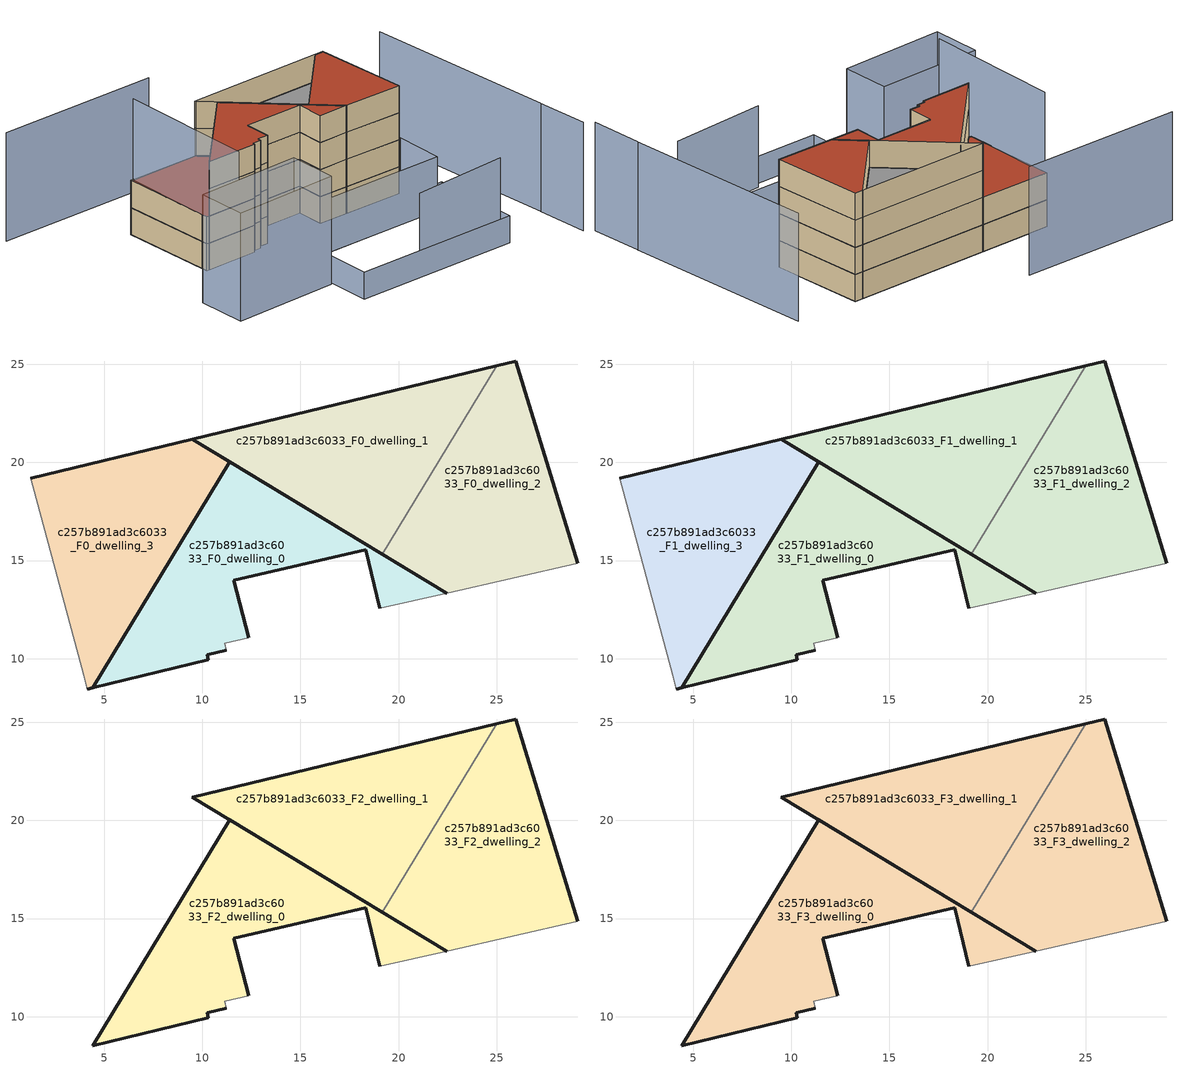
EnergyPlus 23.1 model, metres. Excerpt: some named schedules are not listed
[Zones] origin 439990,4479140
c257b891ad3c6033_F0_dwelling_0
 floor ground (EU_floor_Construction): 22.44,13.35 11.39,20.03 4.42,8.53 10.3,9.95 10.24,10.21 11.23,10.44 11.14,10.8 12.37,11.08 11.61,13.99 18.31,15.56 19.04,12.58 z0; 29.13,14.85 25.97,25.17 24.99,24.93 19.18,15.32 22.44,13.35 z0
 wall outside (EU_wall_Construction): 22.44,13.35 19.17,15.32 / 24.99,24.93 25.97,25.17 29.13,14.85 z0:3
 wall adiabatic (EU_wall_Construction): 29.13,14.85 22.44,13.35 z0:3
 wall to c257b891ad3c6033_F0_dwelling_1 (EU_wall_Construction): 19.17,15.32 24.99,24.93 z0:3
c257b891ad3c6033_F0_dwelling_1
 floor ground (EU_floor_Construction): 19.18,15.32 24.99,24.93 9.48,21.19 z0; 19.17,15.32 11.39,20.03 4.42,8.53 10.3,9.95 10.24,10.21 11.23,10.44 11.14,10.8 12.37,11.08 11.61,13.99 18.31,15.56 z0; 22.44,13.35 19.17,15.32 18.31,15.56 19.04,12.58 z0
 wall outside (EU_wall_Construction): 19.17,15.32 9.48,21.19 24.99,24.93 z0:3
 roof outside (EU_floor_Construction): 18.31,15.56 11.61,13.99 12.37,11.08 11.14,10.8 11.23,10.44 10.24,10.21 10.3,9.95 4.42,8.53 11.39,20.03 9.48,21.19 19.17,15.32 z3; 24.99,24.93 19.18,15.32 9.48,21.19 z3
c257b891ad3c6033_F0_dwelling_2
 floor ground (EU_floor_Construction): 22.44,13.35 19.17,15.32 18.31,15.56 19.04,12.58 z0; 29.13,14.85 25.97,25.17 24.99,24.93 19.18,15.32 22.44,13.35 z0; 19.18,15.32 24.99,24.93 9.48,21.19 z0; 19.17,15.32 11.39,20.03 4.42,8.53 10.3,9.95 10.24,10.21 11.23,10.44 11.14,10.8 12.37,11.08 11.61,13.99 18.31,15.56 z0
 wall outside (EU_wall_Construction): 19.04,12.58 18.31,15.56 11.61,13.99 12.37,11.08 / 11.23,10.44 10.24,10.21 10.3,9.95 4.42,8.53 11.39,20.03 22.44,13.35 z0:3
 wall adiabatic (EU_wall_Construction): 22.44,13.35 19.04,12.58 / 12.37,11.08 11.14,10.8 11.23,10.44 z0:3
c257b891ad3c6033_F0_dwelling_3
 floor ground (EU_floor_Construction): 4.42,8.53 11.39,20.03 9.48,21.19 1.26,19.21 3.96,9.15 4.13,8.46 z0
 wall outside (EU_wall_Construction): 1.26,19.21 9.48,21.19 11.39,20.03 4.43,8.53 / 4.42,8.53 4.13,8.46 z0:3
 wall adiabatic (EU_wall_Construction): 4.13,8.46 3.96,9.15 1.26,19.21 z0:3
c257b891ad3c6033_F1_dwelling_0
 floor outside (EU_floor_Construction): 29.13,14.85 25.97,25.17 24.99,24.93 19.18,15.32 22.44,13.35 z3
 floor to c257b891ad3c6033_F0_dwelling_0 (EU_floor_Construction): 22.44,13.35 11.39,20.03 4.42,8.53 10.3,9.95 10.24,10.21 11.23,10.44 11.14,10.8 12.37,11.08 11.61,13.99 18.31,15.56 19.04,12.58 z3
 wall outside (EU_wall_Construction): 22.44,13.35 19.17,15.32 / 24.99,24.93 25.97,25.17 29.13,14.85 z3:6
 wall adiabatic (EU_wall_Construction): 29.13,14.85 22.44,13.35 z3:6
 wall to c257b891ad3c6033_F1_dwelling_1 (EU_wall_Construction): 19.17,15.32 24.99,24.93 z3:6
c257b891ad3c6033_F1_dwelling_1
 floor outside (EU_floor_Construction): 19.18,15.32 24.99,24.93 9.48,21.19 z3
 floor to c257b891ad3c6033_F0_dwelling_1 (EU_floor_Construction): 22.44,13.35 19.18,15.32 18.31,15.56 19.04,12.58 z3
 floor to c257b891ad3c6033_F0_dwelling_2 (EU_floor_Construction): 19.17,15.32 11.39,20.03 4.42,8.53 10.3,9.95 10.24,10.21 11.23,10.44 11.14,10.8 12.37,11.08 11.61,13.99 18.31,15.56 z3
 wall outside (EU_wall_Construction): 19.17,15.32 9.48,21.19 24.99,24.93 z3:6
 roof outside (EU_floor_Construction): 18.31,15.56 11.61,13.99 12.37,11.08 11.14,10.8 11.23,10.44 10.24,10.21 10.3,9.95 4.42,8.53 11.39,20.03 9.48,21.19 19.17,15.32 z6; 24.99,24.93 19.18,15.32 9.48,21.19 z6
c257b891ad3c6033_F1_dwelling_2
 floor to c257b891ad3c6033_F0_dwelling_2 (EU_floor_Construction): 22.44,13.35 19.17,15.32 18.31,15.56 19.04,12.58 z3; 29.13,14.85 25.97,25.17 24.99,24.93 19.18,15.32 22.44,13.35 z3; 19.17,15.32 11.39,20.03 4.42,8.53 10.3,9.95 10.24,10.21 11.23,10.44 11.14,10.8 12.37,11.08 11.61,13.99 18.31,15.56 z3; 19.18,15.32 24.99,24.93 9.48,21.19 z3
 wall outside (EU_wall_Construction): 19.04,12.58 18.31,15.56 11.61,13.99 12.37,11.08 / 11.23,10.44 10.24,10.21 10.3,9.95 4.42,8.53 11.39,20.03 22.44,13.35 z3:6
 wall adiabatic (EU_wall_Construction): 22.44,13.35 19.04,12.58 / 12.37,11.08 11.14,10.8 11.23,10.44 z3:6
c257b891ad3c6033_F1_dwelling_3
 floor to c257b891ad3c6033_F0_dwelling_3 (EU_floor_Construction): 4.42,8.53 11.39,20.03 9.48,21.19 1.26,19.21 3.96,9.15 4.13,8.46 z3
 wall outside (EU_wall_Construction): 1.26,19.21 9.48,21.19 11.39,20.03 4.43,8.53 / 4.42,8.53 4.13,8.46 z3:6
 wall adiabatic (EU_wall_Construction): 4.13,8.46 3.96,9.15 1.26,19.21 z3:6
 roof outside (EU_roof_Construction): 11.39,20.03 4.42,8.53 4.13,8.46 3.96,9.15 1.26,19.21 9.48,21.19 z6
c257b891ad3c6033_F2_dwelling_0
 floor outside (EU_floor_Construction): 29.13,14.85 25.97,25.17 24.99,24.93 19.18,15.32 22.44,13.35 z6
 floor to c257b891ad3c6033_F1_dwelling_0 (EU_floor_Construction): 22.44,13.35 11.39,20.03 4.42,8.53 10.3,9.95 10.24,10.21 11.23,10.44 11.14,10.8 12.37,11.08 11.61,13.99 18.31,15.56 19.04,12.58 z6
 wall outside (EU_wall_Construction): 22.44,13.35 19.17,15.32 / 24.99,24.93 25.97,25.17 29.13,14.85 z6:9
 wall adiabatic (EU_wall_Construction): 29.13,14.85 22.44,13.35 z6:9
 wall to c257b891ad3c6033_F2_dwelling_1 (EU_wall_Construction): 19.17,15.32 24.99,24.93 z6:9
c257b891ad3c6033_F2_dwelling_1
 floor outside (EU_floor_Construction): 19.18,15.32 24.99,24.93 9.48,21.19 z6
 floor to c257b891ad3c6033_F1_dwelling_1 (EU_floor_Construction): 22.44,13.35 19.18,15.32 18.31,15.56 19.04,12.58 z6
 floor to c257b891ad3c6033_F1_dwelling_2 (EU_floor_Construction): 19.17,15.32 11.39,20.03 4.42,8.53 10.3,9.95 10.24,10.21 11.23,10.44 11.14,10.8 12.37,11.08 11.61,13.99 18.31,15.56 z6
 wall outside (EU_wall_Construction): 19.17,15.32 9.48,21.19 24.99,24.93 z6:9
 roof outside (EU_floor_Construction): 18.31,15.56 11.61,13.99 12.37,11.08 11.14,10.8 11.23,10.44 10.24,10.21 10.3,9.95 4.42,8.53 11.39,20.03 9.48,21.19 19.17,15.32 z9; 24.99,24.93 19.18,15.32 9.48,21.19 z9
c257b891ad3c6033_F2_dwelling_2
 floor to c257b891ad3c6033_F1_dwelling_2 (EU_floor_Construction): 22.44,13.35 19.17,15.32 18.31,15.56 19.04,12.58 z6; 29.13,14.85 25.97,25.17 24.99,24.93 19.18,15.32 22.44,13.35 z6; 19.17,15.32 11.39,20.03 4.42,8.53 10.3,9.95 10.24,10.21 11.23,10.44 11.14,10.8 12.37,11.08 11.61,13.99 18.31,15.56 z6; 19.18,15.32 24.99,24.93 9.48,21.19 z6
 wall outside (EU_wall_Construction): 19.04,12.58 18.31,15.56 11.61,13.99 12.37,11.08 / 11.23,10.44 10.24,10.21 10.3,9.95 4.42,8.53 11.39,20.03 22.44,13.35 z6:9
 wall adiabatic (EU_wall_Construction): 22.44,13.35 19.04,12.58 / 12.37,11.08 11.14,10.8 11.23,10.44 z6:9
c257b891ad3c6033_F3_dwelling_0
 floor outside (EU_floor_Construction): 29.13,14.85 25.97,25.17 24.99,24.93 19.18,15.32 22.44,13.35 z9
 floor to c257b891ad3c6033_F2_dwelling_0 (EU_floor_Construction): 22.44,13.35 11.39,20.03 4.42,8.53 10.3,9.95 10.24,10.21 11.23,10.44 11.14,10.8 12.37,11.08 11.61,13.99 18.31,15.56 19.04,12.58 z9
 wall outside (EU_wall_Construction): 22.44,13.35 19.17,15.32 / 24.99,24.93 25.97,25.17 29.13,14.85 z9:12
 wall adiabatic (EU_wall_Construction): 29.13,14.85 22.44,13.35 z9:12
 wall to c257b891ad3c6033_F3_dwelling_1 (EU_wall_Construction): 19.17,15.32 24.99,24.93 z9:12
 roof outside (EU_roof_Construction): 18.31,15.56 11.61,13.99 12.37,11.08 11.14,10.8 11.23,10.44 10.24,10.21 10.3,9.95 4.42,8.53 11.39,20.03 22.44,13.35 19.04,12.58 z12; 25.97,25.17 29.13,14.85 22.44,13.35 19.18,15.32 24.99,24.93 z12
c257b891ad3c6033_F3_dwelling_1
 floor outside (EU_floor_Construction): 19.18,15.32 24.99,24.93 9.48,21.19 z9
 floor to c257b891ad3c6033_F2_dwelling_1 (EU_floor_Construction): 22.44,13.35 19.18,15.32 18.31,15.56 19.04,12.58 z9
 floor to c257b891ad3c6033_F2_dwelling_2 (EU_floor_Construction): 19.17,15.32 11.39,20.03 4.42,8.53 10.3,9.95 10.24,10.21 11.23,10.44 11.14,10.8 12.37,11.08 11.61,13.99 18.31,15.56 z9
 wall outside (EU_wall_Construction): 19.17,15.32 9.48,21.19 24.99,24.93 z9:12
 roof outside (EU_roof_Construction): 18.31,15.56 11.61,13.99 12.37,11.08 11.14,10.8 11.23,10.44 10.24,10.21 10.3,9.95 4.42,8.53 11.39,20.03 9.48,21.19 19.17,15.32 z12; 22.44,13.35 19.04,12.58 18.31,15.56 19.18,15.32 z12
c257b891ad3c6033_F3_dwelling_2
 floor to c257b891ad3c6033_F2_dwelling_2 (EU_floor_Construction): 22.44,13.35 19.17,15.32 18.31,15.56 19.04,12.58 z9; 29.13,14.85 25.97,25.17 24.99,24.93 19.18,15.32 22.44,13.35 z9; 19.17,15.32 11.39,20.03 4.42,8.53 10.3,9.95 10.24,10.21 11.23,10.44 11.14,10.8 12.37,11.08 11.61,13.99 18.31,15.56 z9; 19.18,15.32 24.99,24.93 9.48,21.19 z9
 wall outside (EU_wall_Construction): 19.04,12.58 18.31,15.56 11.61,13.99 12.37,11.08 / 11.23,10.44 10.24,10.21 10.3,9.95 4.42,8.53 11.39,20.03 22.44,13.35 z9:12
 wall adiabatic (EU_wall_Construction): 22.44,13.35 19.04,12.58 / 12.37,11.08 11.14,10.8 11.23,10.44 z9:12
 roof outside (EU_roof_Construction): 22.44,13.35 19.04,12.58 18.31,15.56 19.17,15.32 z12; 25.97,25.17 29.13,14.85 22.44,13.35 19.18,15.32 24.99,24.93 z12; 18.31,15.56 11.61,13.99 12.37,11.08 11.14,10.8 11.23,10.44 10.24,10.21 10.3,9.95 4.42,8.53 11.39,20.03 19.17,15.32 z12
shading: 41.41,-0.99 39.67,4.85 / 39.69,4.77 33.01,26.42 / 7.88,27.98 -10.4,23.73 / 1.85,-3.06 0.44,2.33 / 0.44,2.33 12.25,5.41 / 12.25,5.41 13.66,0.03 / 13.66,0.03 1.85,-3.06 z0:12; 22.52,-2.05 33.3,1.21 z0:9; 12.62,5.47 31.31,9.92 / 31.31,9.92 33.67,-0.02 / 33.67,-0.02 14.98,-4.46 / 14.98,-4.46 12.62,5.47 z0:3; 1.53,19.27 5.24,3.78 z0:15; 30.68,9.75 12.41,5.42 / 12.41,5.42 11.14,10.8 / 11.14,10.8 29.4,15.13 / 29.4,15.13 30.68,9.75 z0:6
[Building]
EU S2 Campaign: North Axis=0; Terrain=City; Solar Distribution=FullExterior
[Site:Location]
Madrid: Latitude=40.5; Longitude=-3.5; Time Zone=1; Elevation=609
[SizingPeriod:WeatherFileDays]
AnnualSizingPeriod: Begin Month=1; Begin Day of Month=1; End Month=12; End Day of Month=31; Day of Week for Start Day=Monday; Use Weather File Daylight Saving Period=No; Use Weather File Rain and Snow Indicators=No
[MATERIAL]
EU_InternalMass_Material: Roughness=MediumRough; Thickness=0.1; Conductivity=1; Density=1800; Specific Heat=900; Thermal Absorptance=0.9; Solar Absorptance=0.7; Visible Absorptance=0.7
[MATERIAL:NOMASS] Roughness=MediumRough; Thermal Absorptance=0.9; Solar Absorptance=0.7; Visible Absorptance=0.7
Name | Thermal Resistance
EU_wall_NoMass; EU_roof_NoMass | 2.16768
EU_floor_NoMass | 1.14339
[CONSTRUCTION]
EU_wall_Construction: EU_wall_NoMass
EU_roof_Construction: EU_roof_NoMass
EU_floor_Construction: EU_floor_NoMass
EU_InternalMass_Construction: EU_InternalMass_Material
[ZONE] Type=1; Multiplier=1; Ceiling Height=autocalculate; Floor Area=autocalculate; Part of Total Floor Area=Yes
Name | Volume
c257b891ad3c6033_F0_dwelling_0; c257b891ad3c6033_F1_dwelling_0; c257b891ad3c6033_F2_dwelling_0; c257b891ad3c6033_F3_dwelling_0 | 381.996
c257b891ad3c6033_F0_dwelling_1 | 381.955
c257b891ad3c6033_F1_dwelling_1; c257b891ad3c6033_F2_dwelling_1; c257b891ad3c6033_F3_dwelling_1 | 381.957
c257b891ad3c6033_F0_dwelling_2 | 572.939
c257b891ad3c6033_F1_dwelling_2; c257b891ad3c6033_F2_dwelling_2; c257b891ad3c6033_F3_dwelling_2 | 572.94
c257b891ad3c6033_F0_dwelling_3 | 190.952
c257b891ad3c6033_F1_dwelling_3 | 190.951
[INTERNALMASS] Construction=EU_InternalMass_Construction
Name | Zone or ZoneList | Surface Area
c257b891ad3c6033_F0_dwelling_0_EU_InternalMass | c257b891ad3c6033_F0_dwelling_0 | 63.6625
c257b891ad3c6033_F0_dwelling_1_EU_InternalMass | c257b891ad3c6033_F0_dwelling_1 | 63.6528
c257b891ad3c6033_F0_dwelling_2_EU_InternalMass | c257b891ad3c6033_F0_dwelling_2 | 63.6712
c257b891ad3c6033_F0_dwelling_3_EU_InternalMass | c257b891ad3c6033_F0_dwelling_3 | 63.6483
c257b891ad3c6033_F1_dwelling_0_EU_InternalMass | c257b891ad3c6033_F1_dwelling_0 | 63.6625
c257b891ad3c6033_F1_dwelling_1_EU_InternalMass | c257b891ad3c6033_F1_dwelling_1 | 63.6528
c257b891ad3c6033_F1_dwelling_2_EU_InternalMass | c257b891ad3c6033_F1_dwelling_2 | 63.6712
c257b891ad3c6033_F1_dwelling_3_EU_InternalMass | c257b891ad3c6033_F1_dwelling_3 | 63.6483
c257b891ad3c6033_F2_dwelling_0_EU_InternalMass | c257b891ad3c6033_F2_dwelling_0 | 84.5632
c257b891ad3c6033_F2_dwelling_1_EU_InternalMass | c257b891ad3c6033_F2_dwelling_1 | 85.1896
c257b891ad3c6033_F2_dwelling_2_EU_InternalMass | c257b891ad3c6033_F2_dwelling_2 | 84.8781
c257b891ad3c6033_F3_dwelling_0_EU_InternalMass | c257b891ad3c6033_F3_dwelling_0 | 84.5632
c257b891ad3c6033_F3_dwelling_1_EU_InternalMass | c257b891ad3c6033_F3_dwelling_1 | 85.1896
c257b891ad3c6033_F3_dwelling_2_EU_InternalMass | c257b891ad3c6033_F3_dwelling_2 | 84.8781
[OTHEREQUIPMENT] Fuel Type=Electricity; Design Level Calculation Method=Watts/Area; Power per Zone Floor Area=1; Fraction Latent=0; Fraction Radiant=0; Fraction Lost=0; Carbon Dioxide Generation Rate=0; EndUse Subcategory=EU_Step8_InternalGains
Name | Zone or ZoneList or Space or SpaceList | Schedule
EU_Step8_InternalGain_c257b891ad3c6033_F0_dwelling_0_f000 | c257b891ad3c6033_F0_dwelling_0 | EU_Step8_GainSchedule_c257b891ad3c6033_F0_dwelling_0_f000
EU_Step8_InternalGain_c257b891ad3c6033_F0_dwelling_1_f000 | c257b891ad3c6033_F0_dwelling_1 | EU_Step8_GainSchedule_c257b891ad3c6033_F0_dwelling_1_f000
EU_Step8_InternalGain_c257b891ad3c6033_F0_dwelling_2_f000 | c257b891ad3c6033_F0_dwelling_2 | EU_Step8_GainSchedule_c257b891ad3c6033_F0_dwelling_2_f000
EU_Step8_InternalGain_c257b891ad3c6033_F0_dwelling_3_f000 | c257b891ad3c6033_F0_dwelling_3 | EU_Step8_GainSchedule_c257b891ad3c6033_F0_dwelling_3_f000
EU_Step8_InternalGain_c257b891ad3c6033_F1_dwelling_0_f000 | c257b891ad3c6033_F1_dwelling_0 | EU_Step8_GainSchedule_c257b891ad3c6033_F1_dwelling_0_f000
EU_Step8_InternalGain_c257b891ad3c6033_F1_dwelling_1_f000 | c257b891ad3c6033_F1_dwelling_1 | EU_Step8_GainSchedule_c257b891ad3c6033_F1_dwelling_1_f000
EU_Step8_InternalGain_c257b891ad3c6033_F1_dwelling_2_f000 | c257b891ad3c6033_F1_dwelling_2 | EU_Step8_GainSchedule_c257b891ad3c6033_F1_dwelling_2_f000
EU_Step8_InternalGain_c257b891ad3c6033_F1_dwelling_3_f000 | c257b891ad3c6033_F1_dwelling_3 | EU_Step8_GainSchedule_c257b891ad3c6033_F1_dwelling_3_f000
EU_Step8_InternalGain_c257b891ad3c6033_F2_dwelling_0_f000 | c257b891ad3c6033_F2_dwelling_0 | EU_Step8_GainSchedule_c257b891ad3c6033_F2_dwelling_0_f000
EU_Step8_InternalGain_c257b891ad3c6033_F2_dwelling_1_f000 | c257b891ad3c6033_F2_dwelling_1 | EU_Step8_GainSchedule_c257b891ad3c6033_F2_dwelling_1_f000
EU_Step8_InternalGain_c257b891ad3c6033_F2_dwelling_2_f000 | c257b891ad3c6033_F2_dwelling_2 | EU_Step8_GainSchedule_c257b891ad3c6033_F2_dwelling_2_f000
EU_Step8_InternalGain_c257b891ad3c6033_F3_dwelling_0_f000 | c257b891ad3c6033_F3_dwelling_0 | EU_Step8_GainSchedule_c257b891ad3c6033_F3_dwelling_0_f000
EU_Step8_InternalGain_c257b891ad3c6033_F3_dwelling_1_f000 | c257b891ad3c6033_F3_dwelling_1 | EU_Step8_GainSchedule_c257b891ad3c6033_F3_dwelling_1_f000
EU_Step8_InternalGain_c257b891ad3c6033_F3_dwelling_2_f000 | c257b891ad3c6033_F3_dwelling_2 | EU_Step8_GainSchedule_c257b891ad3c6033_F3_dwelling_2_f000
[ZONEVENTILATION:DESIGNFLOWRATE] Schedule=EU_AlwaysOn; Design Flow Rate Calculation Method=AirChanges/Hour; Air Changes per Hour=0.480546; Ventilation Type=Natural; Fan Pressure Rise=0; Fan Total Efficiency=1; Constant Term Coefficient=1; Temperature Term Coefficient=0; Velocity Term Coefficient=0; Velocity Squared Term Coefficient=0; Minimum Indoor Temperature=-100; Maximum Indoor Temperature=100; Delta Temperature=-100; Minimum Outdoor Temperature=-100; Maximum Outdoor Temperature=100; Maximum Wind Speed=40
Name | Zone or ZoneList or Space or SpaceList
EU_ConstantAir_c257b891ad3c6033_F0_dwelling_0 | c257b891ad3c6033_F0_dwelling_0
EU_ConstantAir_c257b891ad3c6033_F0_dwelling_1 | c257b891ad3c6033_F0_dwelling_1
EU_ConstantAir_c257b891ad3c6033_F0_dwelling_2 | c257b891ad3c6033_F0_dwelling_2
EU_ConstantAir_c257b891ad3c6033_F0_dwelling_3 | c257b891ad3c6033_F0_dwelling_3
EU_ConstantAir_c257b891ad3c6033_F1_dwelling_0 | c257b891ad3c6033_F1_dwelling_0
EU_ConstantAir_c257b891ad3c6033_F1_dwelling_1 | c257b891ad3c6033_F1_dwelling_1
EU_ConstantAir_c257b891ad3c6033_F1_dwelling_2 | c257b891ad3c6033_F1_dwelling_2
EU_ConstantAir_c257b891ad3c6033_F1_dwelling_3 | c257b891ad3c6033_F1_dwelling_3
EU_ConstantAir_c257b891ad3c6033_F2_dwelling_0 | c257b891ad3c6033_F2_dwelling_0
EU_ConstantAir_c257b891ad3c6033_F2_dwelling_1 | c257b891ad3c6033_F2_dwelling_1
EU_ConstantAir_c257b891ad3c6033_F2_dwelling_2 | c257b891ad3c6033_F2_dwelling_2
EU_ConstantAir_c257b891ad3c6033_F3_dwelling_0 | c257b891ad3c6033_F3_dwelling_0
EU_ConstantAir_c257b891ad3c6033_F3_dwelling_1 | c257b891ad3c6033_F3_dwelling_1
EU_ConstantAir_c257b891ad3c6033_F3_dwelling_2 | c257b891ad3c6033_F3_dwelling_2
[HVACTEMPLATE:THERMOSTAT] Constant Heating Setpoint=20; Constant Cooling Setpoint=50
EU_HeatOnly_c257b891ad3c6033_F0_dwelling_0; EU_HeatOnly_c257b891ad3c6033_F0_dwelling_1; EU_HeatOnly_c257b891ad3c6033_F0_dwelling_2; EU_HeatOnly_c257b891ad3c6033_F0_dwelling_3; EU_HeatOnly_c257b891ad3c6033_F1_dwelling_0; EU_HeatOnly_c257b891ad3c6033_F1_dwelling_1; EU_HeatOnly_c257b891ad3c6033_F1_dwelling_2; EU_HeatOnly_c257b891ad3c6033_F1_dwelling_3; EU_HeatOnly_c257b891ad3c6033_F2_dwelling_0; EU_HeatOnly_c257b891ad3c6033_F2_dwelling_1; EU_HeatOnly_c257b891ad3c6033_F2_dwelling_2; EU_HeatOnly_c257b891ad3c6033_F3_dwelling_0; EU_HeatOnly_c257b891ad3c6033_F3_dwelling_1; EU_HeatOnly_c257b891ad3c6033_F3_dwelling_2
[HVACTEMPLATE:ZONE:IDEALLOADSAIRSYSTEM]
c257b891ad3c6033_F0_dwelling_0: Template Thermostat=EU_HeatOnly_c257b891ad3c6033_F0_dwelling_0; System Availability Schedule=EU_AlwaysOn; Maximum Heating Supply Air Temperature=50; Minimum Cooling Supply Air Temperature=13; Maximum Heating Supply Air Humidity Ratio=0.0156; Minimum Cooling Supply Air Humidity Ratio=0.0077; Heating Limit=NoLimit; Cooling Limit=NoLimit; Heating Availability Schedule=EU_AlwaysOn; Cooling Availability Schedule=EU_CoolingOff; Dehumidification Control Type=ConstantSensibleHeatRatio; Cooling Sensible Heat Ratio=0.7; Dehumidification Setpoint=60; Humidification Control Type=None; Humidification Setpoint=30; Outdoor Air Method=None; Outdoor Air Flow Rate per Person=0.00944; Outdoor Air Flow Rate per Zone Floor Area=0; Outdoor Air Flow Rate per Zone=0; Demand Controlled Ventilation Type=None; Outdoor Air Economizer Type=NoEconomizer; Heat Recovery Type=None; Sensible Heat Recovery Effectiveness=0.7; Latent Heat Recovery Effectiveness=0.65
